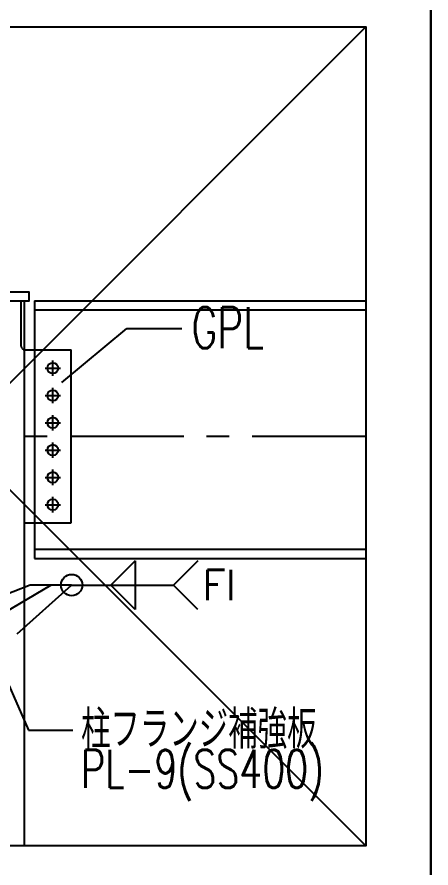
# Model space of a CAD drawing. Extents: x -668440 to 1010955, y -1678500 to 210463.
# Drawn here: x -535813 to -526717, y -1005229 to -986524 of the extents above; entities that cross this region are included whole.
import ezdxf
from ezdxf.enums import TextEntityAlignment as Align

# ---------------------------------------------------------------- set-up
doc = ezdxf.new("R2010")
doc.units = 0
doc.header["$MEASUREMENT"] = 0
doc.linetypes.add('CENTER', pattern=[2, 1.25, -0.25, 0.25, -0.25])
doc.linetypes.add('HASEN_S', pattern=[2, 1.5, -0.5])
doc.layers.get('0').update_dxf_attribs({"color": 3, "linetype": 'CONTINUOUS'})
doc.layers.add('00_ADDL', color=253, linetype='CONTINUOUS', plot=False)
for name, color, linetype in [('098', 7, 'CONTINUOUS'), ('100', 5, 'CENTER'), ('_1-1_L-CL', 3, 'CONTINUOUS'), ('_1-3_L-CS', 1, 'CONTINUOUS'), ('_1-B_TXT1', 3, 'CONTINUOUS'), ('_5-6_GS-M', 6, 'CONTINUOUS'), ('_B-2_PL-M', 3, 'CONTINUOUS'), ('_B-3_PL-H', 4, 'HASEN_S'), ('_B-6_BN-M', 3, 'CONTINUOUS'), ('cfhole_u', 7, 'CONTINUOUS'), ('COL_H-300x300x10x15x13', 7, 'CONTINUOUS')]:
    doc.layers.add(name, color=color, linetype=linetype)
doc.styles.add('DRACAD', font='txt', dxfattribs={"width": 0.85, "bigfont": 'extfont2'})
doc.styles.add('S030', font='simplex.shx', dxfattribs={"width": 0.8, "bigfont": 'extfont2.shx'})

# ---------------------------------------------------------------- blocks, each defined once
blk = doc.blocks.new('剛接合部C1Y')
at = {"layer": '00_ADDL'}
for p, q in [((-219741.54476, -407169.07507), (-219741.54476, -402309.07507)), ((-221684.62063, -403299.07507), (-219884.62063, -405099.07507)), ((-219884.62063, -403299.07507), (-221684.62063, -405099.07507))]:
    blk.add_line(p, q, dxfattribs=at)
blk.add_lwpolyline([(-221684.62063, -405099.07507), (-221684.62063, -403299.07507), (-219884.62063, -403299.07507), (-219884.62063, -405099.07507)], close=True, dxfattribs=at)
at = {"layer": '100', "linetype": 'CENTER', "ltscale": 200}
blk.add_line((-219884.62063, -404199.07507), (-225684.62063, -404199.07507), dxfattribs=at)
at = {"layer": '_1-1_L-CL'}
blk.add_line((-219741.54476, -402309.07507), (-219741.54476, -413694.07507), dxfattribs=at)
at = {"layer": '_1-3_L-CS', "transparency": 33554661}
for p, q in [((-220552.83743, -404080.20878), (-220410.14568, -403961.56424)), ((-220391.53605, -404472.49945), (-220444.86938, -404525.83278)), ((-220391.53605, -404472.49945), (-220391.53605, -404579.16612)), ((-220253.93935, -404472.49945), (-220307.27269, -404525.83278)), ((-220622.08929, -404525.83278), (-220823.12063, -404604.7456)), ((-220777.26768, -404644.47733), (-220576.57593, -404525.83278)), ((-220531.06257, -404525.83278), (-220622.08929, -404525.83278)), ((-220391.53605, -404579.16612), (-220444.86938, -404525.83278)), ((-220253.93935, -404579.16612), (-220307.27269, -404525.83278))]:
    blk.add_line(p, q, dxfattribs=at)
at = {"layer": '_1-3_L-CS'}
for p, q in [((-220410.14568, -403961.56424), (-220288.89388, -403961.86989)), ((-220705.90102, -404662.52932), (-220625.80546, -404844.46707)), ((-220625.80546, -404844.46707), (-220528.51259, -404844.77273))]:
    blk.add_line(p, q, dxfattribs=at)
blk.add_lwpolyline([(-220650.62063, -404632.95395), (-220531.06257, -404525.83278), (-220307.27269, -404525.83278)], dxfattribs=at)
blk.add_circle((-220531.06257, -404525.83278), 23.47939, dxfattribs=at)
at = {"layer": '_5-6_GS-M'}
for p, q in [((-220612.50801, -403901.07507), (-219883.50801, -403901.07507)), ((-220612.50801, -403901.07507), (-220612.50801, -404467.07507)), ((-220612.50801, -403921.07507), (-219883.50801, -403921.07507)), ((-220612.50801, -404447.07507), (-219883.50801, -404447.07507)), ((-220612.50801, -404467.07507), (-219883.50801, -404467.07507))]:
    blk.add_line(p, q, dxfattribs=at)
at = {"layer": '_B-2_PL-M'}
for p in [(-220632.50799, -404009.07507), (-220532.50799, -404389.07507)]:
    blk.add_line(p, (-220532.50799, -404009.07507), dxfattribs=at)
at = {"layer": '_B-3_PL-H'}
blk.add_line((-220642.50799, -403901.07507), (-220642.50799, -403999.07507), dxfattribs=at)
blk.add_arc((-220632.50799, -403999.07507), 10, 180, 270, dxfattribs=at)
at = {"layer": '_B-6_BN-M'}
for p, q in [((-220572.50799, -404066.07507), (-220572.50799, -404032.07507)), ((-220589.50799, -404049.07507), (-220555.50799, -404049.07507)), ((-220572.50799, -404126.07507), (-220572.50799, -404092.07507)), ((-220589.50799, -404109.07507), (-220555.50799, -404109.07507)), ((-220572.50799, -404186.07507), (-220572.50799, -404152.07507)), ((-220589.50799, -404169.07507), (-220555.50799, -404169.07507)), ((-220572.50799, -404246.07507), (-220572.50799, -404212.07507)), ((-220589.50799, -404229.07507), (-220555.50799, -404229.07507)), ((-220589.50799, -404289.07507), (-220555.50799, -404289.07507)), ((-220572.50799, -404306.07507), (-220572.50799, -404272.07507)), ((-220572.50799, -404366.07507), (-220572.50799, -404332.07507)), ((-220589.50799, -404349.07507), (-220555.50799, -404349.07507)), ((-220632.50801, -404389.07507), (-220532.50799, -404389.07507))]:
    blk.add_line(p, q, dxfattribs=at)
for centre in [(-220572.50799, -404049.07507), (-220572.50799, -404109.07507), (-220572.50799, -404169.07507), (-220572.50799, -404229.07507), (-220572.50799, -404289.07507), (-220572.50799, -404349.07507)]:
    blk.add_circle(centre, 12, dxfattribs=at)
at = {"layer": 'cfhole_u'}
blk.add_lwpolyline([(-220944.62063, -403901.07507), (-220624.62063, -403901.07507), (-220624.62063, -403882.07507), (-220944.62063, -403882.07507)], close=True, dxfattribs=at)
at = {"layer": 'COL_H-300x300x10x15x13'}
blk.add_line((-220634.62063, -405099.07507), (-220634.62063, -403901.07507), dxfattribs=at)
at = {"layer": '098', "color": 3, "linetype": 'Continuous', "style": 'DRACAD'}
blk.add_text('FI', height=66.666667, dxfattribs=at).set_placement((-220244.11478, -404525.83278), align=Align.MIDDLE_LEFT)
at = {"layer": '_1-B_TXT1', "color": 3, "style": 'S030', "width": 0.7}
for s, height, p in [('GPL', 90, (-220267.70073, -403960.22105)), ('柱フランジ補強板', 84, (-220510.45755, -404843.12388)), ('PL-9(SS400)', 84, (-220510.45755, -404929.76286))]:
    blk.add_text(s, height=height, dxfattribs=at).set_placement(p, align=Align.MIDDLE_LEFT)

msp = doc.modelspace()

# ---------------------------------------------------------------- block references
at = {"xscale": 10, "yscale": 10, "zscale": 10}
msp.add_blockref('剛接合部C1Y', (1670698.6842, 3046247.35843, 5600), dxfattribs=at)

doc.saveas('drawing.dxf')
